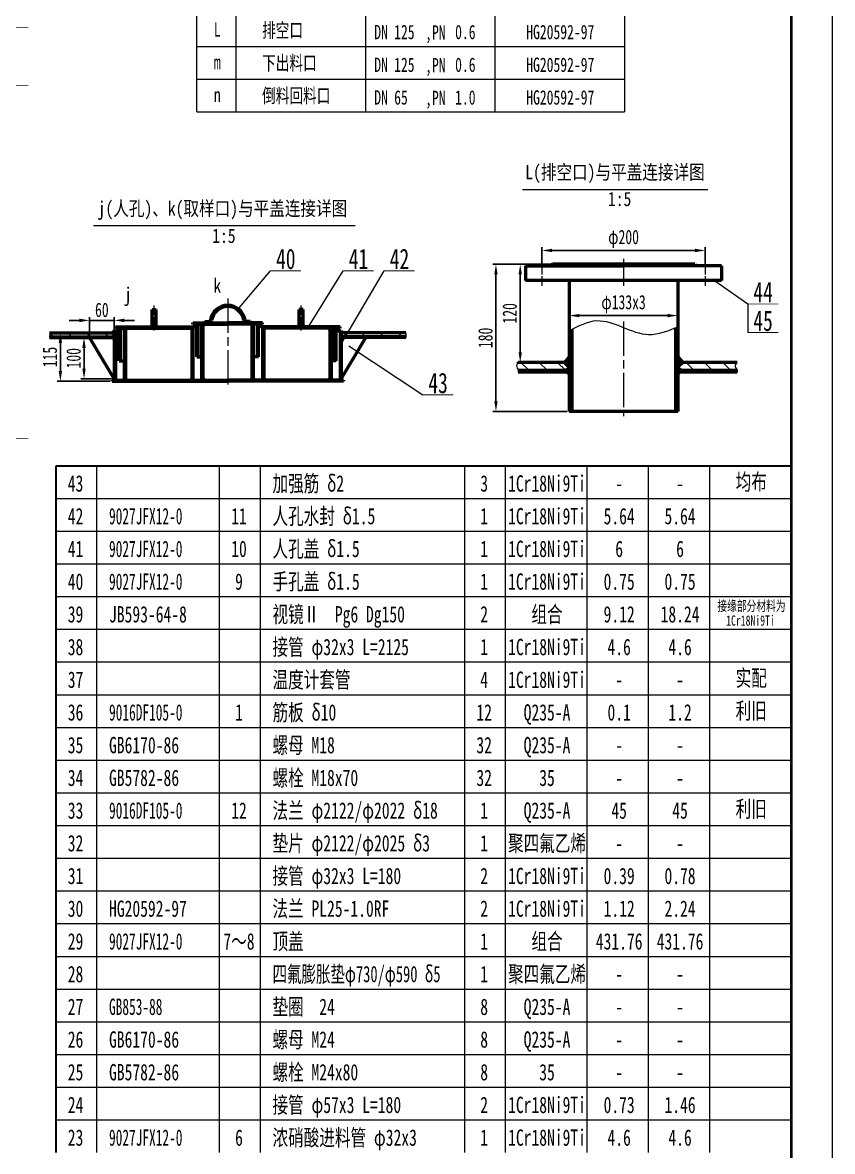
# Model space of a CAD drawing. Header units: millimetres. Extents: x 17368 to 100025, y -24769 to 12950.
# Drawn here: x 45697.8 to 45896, y -9288 to -9011.9 of the extents above; entities that cross this region are included whole.
import ezdxf
from ezdxf.enums import TextEntityAlignment as Align

# ---------------------------------------------------------------- set-up
doc = ezdxf.new("R2010")
doc.units = ezdxf.units.MM
doc.header["$LTSCALE"] = 2.8
doc.linetypes.add('AM_ISO08W050', pattern=[18, 12, -1.5, 3, -1.5])
doc.linetypes.add('AM_ISO08W050x2', pattern=[9, 6, -0.75, 1.5, -0.75])
doc.layers.get('0').update_dxf_attribs({"lineweight": 50})
doc.layers.get('Defpoints').update_dxf_attribs({"lineweight": 50})
for name, color, linetype, lineweight in [('5', 5, 'Continuous', 40), ('9', 3, 'Continuous', 15), ('AM_7N', 4, 'AM_ISO08W050', 15), ('d1', 3, 'Continuous', 15), ('dim', 7, 'Continuous', 15), ('xi', 4, 'Continuous', 15), ('尺寸线', 3, 'Continuous', 15), ('细实线', 5, 'Continuous', 15)]:
    doc.layers.add(name, color=color, linetype=linetype, lineweight=lineweight)
doc.styles.add('仿宋体', font='', dxfattribs={"width": 0.7, "height": 3.5})
doc.styles.add('文字', font='', dxfattribs={"height": 3.5})
doc.styles.add('样式 1', font='', dxfattribs={"width": 0.8, "height": 4})
doc.styles.get('仿宋体').set_extended_font_data('FangSong_GB2312')
doc.styles.get('文字').set_extended_font_data('FangSong_GB2312')
doc.styles.get('样式 1').set_extended_font_data('FangSong_GB2312')
doc.dimstyles.new('ISO-25', dxfattribs={"dimtxt": 3.5, "dimasz": 2.5, "dimexe": 1.25, "dimexo": 0.625, "dimtad": 1, "dimdsep": 46, "dimtxsty": '仿宋体', "dimcen": 2.5, "dimadec": 0, "dimazin": 0, "dimtfac": 1, "dimtmove": 0, "dimatfit": 1, "dimfxl": 0, "dimarcsym": 0})

# ---------------------------------------------------------------- blocks, each defined once
blk = doc.blocks.new('gkbti')
at = {"layer": '细实线', "color": 7, "lineweight": 15}
blk.add_line((-104.7, 0), (0, 0), dxfattribs=at)
at = {"layer": '细实线', "color": 7}
for p, q in [((0, 0), (0, -8)), ((-104.7, -8), (-104.7, 0)), ((-95.04, -8), (-95.04, 0)), ((-63.36, -8), (-63.36, 0)), ((-31.68, -8), (-31.68, 0)), ((-104.7, -8), (0, -8))]:
    blk.add_line(p, q, dxfattribs=at)
at = {"color": 7, "style": '样式 1', "width": 0.7}
blk.add_attdef('符号', text='', height=3.5, dxfattribs=at).set_placement((-99.7, -5.6), align=Align.CENTER)
for tag, p in [('用途或名称', (-88.73, -5.82)), ('公称直径符号', (-61.27, -6.25)), ('公称尺寸', (-56.41, -6.25)), ('公称压力符号', (-48.83, -6.35)), ('公称压力', (-41.49, -6.25)), ('连接标准', (-24.09, -6.25))]:
    blk.add_attdef(tag, p, '', height=3.5, dxfattribs=at)
blk = doc.blocks.new('*D1405')
at = {"layer": 'Defpoints', "color": 0, "lineweight": 15}
for p in [(45718.57, -9087.8), (45707.06, -9099.69), (45719.84, -9099.69)]:
    blk.add_point(p, dxfattribs=at)
at = {"layer": '细实线', "color": 0, "lineweight": -2}
for p, q in [((45717.95, -9087.8), (45706.26, -9087.8)), ((45707.06, -9090.3), (45707.06, -9097.19)), ((45719.21, -9099.69), (45706.26, -9099.69))]:
    blk.add_line(p, q, dxfattribs=at)
at = {"layer": '细实线', "color": 0, "lineweight": 15}
for points in [[(45706.64, -9090.3), (45707.47, -9090.3), (45707.06, -9087.8)], [(45706.64, -9097.19), (45707.47, -9097.19), (45707.06, -9099.69)]]:
    blk.add_solid(points, dxfattribs=at)
at = {"layer": '细实线', "color": 0, "lineweight": 15, "insert": (45704.51, -9093.74), "char_height": 3.5, "attachment_point": 5, "rotation": 90, "style": '仿宋体'}
blk.add_mtext('115', dxfattribs=at)
blk = doc.blocks.new('*D1406')
at = {"layer": 'Defpoints', "color": 0, "lineweight": 15}
for p in [(45712.85, -9089), (45719.09, -9089), (45720.21, -9099.09)]:
    blk.add_point(p, dxfattribs=at)
at = {"layer": '细实线', "color": 0, "lineweight": -2}
for p, q in [((45718.46, -9089), (45712.05, -9089)), ((45712.85, -9096.59), (45712.85, -9091.5)), ((45719.59, -9099.09), (45712.05, -9099.09))]:
    blk.add_line(p, q, dxfattribs=at)
at = {"layer": '细实线', "color": 0, "lineweight": 15}
for points in [[(45712.43, -9091.5), (45713.26, -9091.5), (45712.85, -9089)], [(45712.43, -9096.59), (45713.26, -9096.59), (45712.85, -9099.09)]]:
    blk.add_solid(points, dxfattribs=at)
at = {"layer": '细实线', "color": 0, "lineweight": 15, "insert": (45710.3, -9094.04), "char_height": 3.5, "attachment_point": 5, "rotation": 90, "style": '仿宋体'}
blk.add_mtext('100', dxfattribs=at)
blk = doc.blocks.new('*D1407')
at = {"layer": 'Defpoints', "color": 0, "lineweight": 15}
for p in [(45720.21, -9084.78), (45714.21, -9089), (45720.21, -9089)]:
    blk.add_point(p, dxfattribs=at)
at = {"layer": '细实线', "color": 0, "lineweight": -2}
for p, q in [((45711.71, -9084.78), (45709.21, -9084.78)), ((45714.21, -9088.37), (45714.21, -9083.98)), ((45714.21, -9084.78), (45720.21, -9084.78)), ((45720.21, -9088.37), (45720.21, -9083.98)), ((45722.71, -9084.78), (45725.21, -9084.78))]:
    blk.add_line(p, q, dxfattribs=at)
at = {"layer": '细实线', "color": 0, "lineweight": 15}
for points in [[(45711.71, -9084.36), (45711.71, -9085.2), (45714.21, -9084.78)], [(45722.71, -9084.36), (45722.71, -9085.2), (45720.21, -9084.78)]]:
    blk.add_solid(points, dxfattribs=at)
at = {"layer": '细实线', "color": 0, "lineweight": 15, "insert": (45717.21, -9082.23), "char_height": 3.5, "attachment_point": 5, "style": '仿宋体'}
blk.add_mtext('60', dxfattribs=at)
blk = doc.blocks.new('*D1411')
at = {"layer": 'Defpoints', "color": 0, "lineweight": 15}
for p in [(45864.88, -9067.68), (45824.88, -9071.46), (45864.88, -9071.46)]:
    blk.add_point(p, dxfattribs=at)
at = {"layer": '细实线', "color": 0, "lineweight": -2}
for p, q in [((45824.88, -9070.84), (45824.88, -9066.88)), ((45864.88, -9070.84), (45864.88, -9066.88)), ((45827.38, -9067.68), (45862.38, -9067.68))]:
    blk.add_line(p, q, dxfattribs=at)
at = {"layer": '细实线', "color": 0, "lineweight": 15}
for points in [[(45827.38, -9067.26), (45827.38, -9068.09), (45824.88, -9067.68)], [(45862.38, -9067.26), (45862.38, -9068.09), (45864.88, -9067.68)]]:
    blk.add_solid(points, dxfattribs=at)
at = {"layer": '细实线', "color": 0, "lineweight": 15, "insert": (45844.88, -9064.86), "char_height": 3.5, "attachment_point": 5, "style": '仿宋体'}
blk.add_mtext('φ200', dxfattribs=at)
blk = doc.blocks.new('*D1412')
at = {"layer": 'Defpoints', "color": 0, "lineweight": 15}
for p in [(45831.58, -9082.69), (45831.58, -9083.61), (45858.18, -9082.69)]:
    blk.add_point(p, dxfattribs=at)
at = {"layer": '细实线', "color": 0, "lineweight": -2}
for p, q in [((45831.58, -9083.31), (45831.58, -9084.41)), ((45855.68, -9083.61), (45834.08, -9083.61)), ((45858.18, -9083.31), (45858.18, -9084.41))]:
    blk.add_line(p, q, dxfattribs=at)
at = {"layer": '细实线', "color": 0, "lineweight": 15}
for points in [[(45834.08, -9083.2), (45834.08, -9084.03), (45831.58, -9083.61)], [(45855.68, -9083.2), (45855.68, -9084.03), (45858.18, -9083.61)]]:
    blk.add_solid(points, dxfattribs=at)
at = {"layer": '细实线', "color": 0, "lineweight": 15, "insert": (45844.88, -9080.8), "char_height": 3.5, "attachment_point": 5, "style": '仿宋体'}
blk.add_mtext('φ133x3', dxfattribs=at)
blk = doc.blocks.new('*D1413')
at = {"layer": 'Defpoints', "color": 0, "lineweight": 15}
for p in [(45829.22, -9071.06), (45819.59, -9095.06), (45828.73, -9095.06)]:
    blk.add_point(p, dxfattribs=at)
at = {"layer": '细实线', "color": 0, "lineweight": -2}
for p, q in [((45828.59, -9071.06), (45818.79, -9071.06)), ((45819.59, -9073.56), (45819.59, -9092.56)), ((45828.11, -9095.06), (45818.79, -9095.06))]:
    blk.add_line(p, q, dxfattribs=at)
at = {"layer": '细实线', "color": 0, "lineweight": 15}
for points in [[(45819.18, -9073.56), (45820.01, -9073.56), (45819.59, -9071.06)], [(45819.18, -9092.56), (45820.01, -9092.56), (45819.59, -9095.06)]]:
    blk.add_solid(points, dxfattribs=at)
at = {"layer": '细实线', "color": 0, "lineweight": 15, "insert": (45817.04, -9083.06), "char_height": 3.5, "attachment_point": 5, "rotation": 90, "style": '仿宋体'}
blk.add_mtext('120', dxfattribs=at)
blk = doc.blocks.new('*D1414')
at = {"layer": 'Defpoints', "color": 0, "lineweight": 15}
for p in [(45828.59, -9071.06), (45813.65, -9107.06), (45831.74, -9107.06)]:
    blk.add_point(p, dxfattribs=at)
at = {"layer": '细实线', "color": 0, "lineweight": -2}
for p, q in [((45827.97, -9071.06), (45812.85, -9071.06)), ((45813.65, -9073.56), (45813.65, -9104.56)), ((45831.12, -9107.06), (45812.85, -9107.06))]:
    blk.add_line(p, q, dxfattribs=at)
at = {"layer": '细实线', "color": 0, "lineweight": 15}
for points in [[(45813.24, -9073.56), (45814.07, -9073.56), (45813.65, -9071.06)], [(45813.24, -9104.56), (45814.07, -9104.56), (45813.65, -9107.06)]]:
    blk.add_solid(points, dxfattribs=at)
at = {"layer": '细实线', "color": 0, "lineweight": 15, "insert": (45811.1, -9089.06), "char_height": 3.5, "attachment_point": 5, "rotation": 90, "style": '仿宋体'}
blk.add_mtext('180', dxfattribs=at)

msp = doc.modelspace()

# ---------------------------------------------------------------- hatches: boundary and pattern name
at = {"layer": '细实线', "lineweight": 15}
h = msp.add_hatch(dxfattribs=at)
h.set_pattern_fill('ANSI31', color=256, angle=90, style=0)
h.set_pattern_definition([(135, (-21996.518, -4630.339), (-2.24506403, -2.24506403), [])])
edge = h.paths.add_edge_path()
edge.add_line((45719.7526, -9088.7979), (45720.21004, -9088.4581))
edge.add_line((45720.21004, -9088.4581), (45720.21004, -9088.19383))
edge.add_line((45720.21004, -9088.19383), (45719.80234, -9087.7979))
edge.add_line((45719.80234, -9087.7979), (45704.39397, -9087.7979))
edge.add_spline(control_points=[(45704.39397, -9087.7979), (45704.47881, -9087.93974), (45704.64669, -9088.22041), (45704.37878, -9088.53956), (45704.39232, -9088.74308), (45704.39397, -9088.7979)], knot_values=[0, 0, 0, 0, 0.449839679, 0.890077815, 1.053711216, 1.053711216, 1.053711216, 1.053711216], degree=3, periodic=0)
edge.add_spline(control_points=[(45704.39397, -9088.9979), (45704.39497, -9088.93139), (45704.39598, -9088.86489), (45704.39397, -9088.7979)], knot_values=[1.053711216, 1.053711216, 1.053711216, 1.053711216, 1.253711216, 1.253711216, 1.253711216, 1.253711216], degree=3, periodic=0)
edge.add_line((45704.39624, -9088.7979), (45719.7526, -9088.7979))
edge = h.paths.add_edge_path()
edge.add_line((45777.40871, -9087.7979), (45776.82214, -9088.7979))
edge.add_line((45776.82214, -9088.7979), (45791.62611, -9088.7979))
edge.add_spline(control_points=[(45791.62611, -9088.7979), (45791.62611, -9088.46456), (45791.62611, -9088.13123), (45791.62611, -9087.7979)], knot_values=[0, 0, 0, 0, 1, 1, 1, 1], degree=3, periodic=0)
edge.add_line((45791.62611, -9087.7979), (45777.40871, -9087.7979))
h.paths.add_polyline_path([(45776.21773, -9087.7979), (45775.81004, -9088.19383), (45775.81004, -9088.4581), (45776.26747, -9088.7979), (45776.82214, -9088.7979), (45777.40871, -9087.7979)])
h = msp.add_hatch(dxfattribs=at)
h.set_pattern_fill('ANSI37', color=256, scale=0.1, style=0)
h.set_pattern_definition([(45, (-21991.6953, -4630.3389), (-0.224506403, 0.224506403), []), (135, (-21991.6953, -4630.3389), (-0.224506403, -0.224506403), [])])
h.paths.add_polyline_path([(45831.58492, -9093.71418), (45830.40182, -9095.06148), (45831.58492, -9096.23234)])
h.paths.add_polyline_path([(45830.55644, -9097.06148), (45831.58491, -9097.89112), (45831.58492, -9096.48388)])
h.paths.add_polyline_path([(45858.18492, -9096.23243), (45859.3681, -9095.06148), (45858.18492, -9093.71409)])
h.paths.add_polyline_path([(45858.18491, -9097.8912), (45859.21348, -9097.06148), (45858.18492, -9096.48383)])
h = msp.add_hatch(dxfattribs=at)
h.set_pattern_fill('ANSI31', color=256, angle=90, style=0)
h.set_pattern_definition([(135, (-21991.6953, -4630.339), (-2.24506403, -2.24506403), [])])
edge = h.paths.add_edge_path()
edge.add_spline(control_points=[(45819.06312, -9095.06148), (45818.88649, -9095.32128), (45818.45173, -9095.96074), (45819.00594, -9096.64201), (45819.06312, -9097.06148)], knot_values=[0, 0, 0, 0, 4.337871664, 10.677287505, 10.677287505, 10.677287505, 10.677287505], degree=3, periodic=0)
edge.add_line((45819.06312, -9097.06148), (45830.55644, -9097.06148))
edge.add_line((45830.55644, -9097.06148), (45831.58492, -9096.48388))
edge.add_line((45831.58492, -9096.48388), (45831.58492, -9096.23234))
edge.add_line((45831.58492, -9096.23234), (45830.40182, -9095.06148))
edge.add_line((45830.40182, -9095.06148), (45819.06312, -9095.06148))
edge = h.paths.add_edge_path()
edge.add_line((45859.3681, -9095.06148), (45858.18492, -9096.23243))
edge.add_line((45858.18492, -9096.23243), (45858.18492, -9096.48383))
edge.add_line((45858.18492, -9096.48383), (45859.21348, -9097.06148))
edge.add_line((45859.21348, -9097.06148), (45872.6587, -9097.06148))
edge.add_spline(control_points=[(45872.6587, -9097.06148), (45872.58836, -9096.71365), (45871.8575, -9096.09394), (45872.3865, -9095.41224), (45872.6587, -9095.06148)], knot_values=[0, 0, 0, 0, 5.391809511, 11.10660569, 11.10660569, 11.10660569, 11.10660569], degree=3, periodic=0)
edge.add_line((45872.6587, -9095.06148), (45859.3681, -9095.06148))

# ---------------------------------------------------------------- linework, layer by layer
for p, q in [((45729.51004, -9082.0902), (45730.51004, -9082.0902)), ((45729.51004, -9086.3902), (45729.51004, -9082.0902)), ((45729.51004, -9082.3902), (45730.51004, -9082.3902)), ((45730.51004, -9086.3902), (45730.51004, -9082.0902)), ((45766.51004, -9082.0902), (45765.51004, -9082.0902)), ((45765.51004, -9086.3902), (45765.51004, -9082.0902)), ((45766.51004, -9082.3902), (45765.51004, -9082.3902)), ((45766.51004, -9086.3902), (45766.51004, -9082.0902)), ((45720.51004, -9086.3902), (45740.46004, -9086.3902)), ((45720.51004, -9086.6902), (45720.51004, -9086.3902)), ((45739.51004, -9086.3902), (45739.21004, -9086.6902)), ((45739.51004, -9085.6902), (45739.51004, -9085.3902)), ((45739.51004, -9085.3902), (45748.01004, -9085.3902)), ((45739.51004, -9085.6902), (45748.01004, -9085.6902)), ((45739.51004, -9086.3902), (45739.51004, -9099.3902)), ((45740.16004, -9085.6902), (45740.46004, -9085.9902)), ((45740.46004, -9093.6902), (45740.46004, -9085.6902)), ((45740.76004, -9093.6902), (45740.76004, -9085.6902)), ((45741.06004, -9085.6902), (45740.76004, -9085.9902)), ((45741.71004, -9099.3902), (45741.71004, -9085.6902)), ((45742.01004, -9099.3902), (45742.01004, -9085.6902)), ((45742.51004, -9085.0902), (45742.21004, -9085.3902)), ((45742.51004, -9085.0902), (45743.27717, -9085.0902)), ((45742.51004, -9085.0902), (45742.51004, -9085.3902)), ((45756.51004, -9085.3902), (45748.01004, -9085.3902)), ((45756.51004, -9085.6902), (45748.01004, -9085.6902)), ((45753.51004, -9085.0902), (45752.7429, -9085.0902)), ((45753.51004, -9085.0902), (45753.51004, -9085.3902)), ((45753.51004, -9085.0902), (45753.81004, -9085.3902)), ((45754.01004, -9099.3902), (45754.01004, -9085.6902)), ((45754.31004, -9099.3902), (45754.31004, -9085.6902)), ((45754.96004, -9085.6902), (45755.26004, -9085.9902)), ((45755.26004, -9093.6902), (45755.26004, -9085.6902)), ((45755.56004, -9093.6902), (45755.56004, -9085.6902)), ((45755.86004, -9085.6902), (45755.56004, -9085.9902)), ((45775.51004, -9086.3902), (45755.56004, -9086.3902)), ((45756.51004, -9085.6902), (45756.51004, -9085.3902)), ((45756.51004, -9086.3902), (45756.51004, -9099.3902)), ((45756.51004, -9086.3902), (45756.81004, -9086.6902)), ((45775.51004, -9086.6902), (45775.51004, -9086.3902)), ((45704.39397, -9087.7979), (45719.80234, -9087.7979)), ((45704.39397, -9088.7979), (45719.7526, -9088.7979)), ((45704.39397, -9088.9979), (45719.90659, -9088.9979)), ((45720.21004, -9099.0902), (45714.21004, -9088.9979)), ((45714.21004, -9088.9979), (45719.90659, -9088.9979)), ((45720.21004, -9088.4581), (45719.7526, -9088.7979)), ((45719.7526, -9088.7979), (45720.21004, -9089.392)), ((45720.21004, -9087.3902), (45719.80234, -9087.7979)), ((45719.80234, -9087.7979), (45720.21004, -9088.19383)), ((45720.21004, -9087.3902), (45720.21004, -9099.3902)), ((45720.21004, -9087.3902), (45721.46004, -9087.3902)), ((45720.51004, -9086.6902), (45739.21004, -9086.6902)), ((45720.51004, -9087.3902), (45720.51004, -9099.3902)), ((45721.16004, -9086.6902), (45721.46004, -9086.9902)), ((45721.46004, -9094.6902), (45721.46004, -9086.6902)), ((45721.76004, -9094.6902), (45721.76004, -9086.6902)), ((45722.06004, -9086.6902), (45721.76004, -9086.9902)), ((45722.41004, -9086.6902), (45722.71004, -9086.9902)), ((45722.71004, -9086.6902), (45722.71004, -9099.3902)), ((45723.01004, -9086.6902), (45723.01004, -9099.3902)), ((45723.31004, -9086.6902), (45723.01004, -9086.9902)), ((45739.21004, -9086.6902), (45739.21004, -9099.3902)), ((45739.21004, -9086.6902), (45739.51004, -9086.9902)), ((45756.81004, -9086.6902), (45756.51004, -9086.9902)), ((45775.51004, -9086.6902), (45756.81004, -9086.6902)), ((45756.81004, -9086.6902), (45756.81004, -9099.3902)), ((45772.71004, -9086.6902), (45773.01004, -9086.9902)), ((45773.01004, -9086.6902), (45773.01004, -9099.3902)), ((45773.31004, -9086.6902), (45773.31004, -9099.3902)), ((45773.61004, -9086.6902), (45773.31004, -9086.9902)), ((45773.96004, -9086.6902), (45774.26004, -9086.9902)), ((45774.26004, -9094.6902), (45774.26004, -9086.6902)), ((45774.56004, -9094.6902), (45774.56004, -9086.6902)), ((45774.86004, -9086.6902), (45774.56004, -9086.9902)), ((45775.81004, -9087.3902), (45774.56004, -9087.3902)), ((45775.51004, -9087.3902), (45775.51004, -9099.3902)), ((45775.81004, -9087.3902), (45775.81004, -9099.3902)), ((45775.81004, -9087.3902), (45776.21773, -9087.7979)), ((45776.21773, -9087.7979), (45775.81004, -9088.19383)), ((45775.81004, -9088.4581), (45776.26747, -9088.7979)), ((45776.26747, -9088.7979), (45775.81004, -9089.392)), ((45775.81004, -9099.0902), (45781.81004, -9088.9979)), ((45791.62611, -9088.9979), (45776.11348, -9088.9979)), ((45791.62611, -9087.7979), (45776.21773, -9087.7979)), ((45791.62611, -9088.7979), (45776.26747, -9088.7979)), ((45721.46004, -9094.6902), (45722.71004, -9094.6902)), ((45740.46004, -9093.6902), (45741.71004, -9093.6902)), ((45755.56004, -9093.6902), (45754.31004, -9093.6902)), ((45774.56004, -9094.6902), (45773.31004, -9094.6902)), ((45719.71004, -9099.3902), (45748.01004, -9099.3902)), ((45719.71004, -9099.3902), (45719.71004, -9099.6902)), ((45719.71004, -9099.6902), (45748.01004, -9099.6902)), ((45719.91004, -9099.3902), (45720.21004, -9099.0902)), ((45720.81004, -9099.3902), (45720.51004, -9099.0902)), ((45722.41004, -9099.3902), (45722.71004, -9099.0902)), ((45723.31004, -9099.3902), (45723.01004, -9099.0902)), ((45723.51004, -9099.3902), (45723.51004, -9099.6902)), ((45738.71004, -9099.3902), (45738.71004, -9099.6902)), ((45738.91004, -9099.3902), (45739.21004, -9099.0902)), ((45739.81004, -9099.3902), (45739.51004, -9099.0902)), ((45741.41004, -9099.3902), (45741.71004, -9099.0902)), ((45742.31004, -9099.3902), (45742.01004, -9099.0902)), ((45742.51004, -9099.6902), (45742.51004, -9099.3902)), ((45776.31004, -9099.3902), (45748.01004, -9099.3902)), ((45776.31004, -9099.6902), (45748.01004, -9099.6902)), ((45753.51004, -9099.6902), (45753.51004, -9099.3902)), ((45753.71004, -9099.3902), (45754.01004, -9099.0902)), ((45754.61004, -9099.3902), (45754.31004, -9099.0902)), ((45756.21004, -9099.3902), (45756.51004, -9099.0902)), ((45757.11004, -9099.3902), (45756.81004, -9099.0902)), ((45757.31004, -9099.3902), (45757.31004, -9099.6902)), ((45772.51004, -9099.3902), (45772.51004, -9099.6902)), ((45772.71004, -9099.3902), (45773.01004, -9099.0902)), ((45773.61004, -9099.3902), (45773.31004, -9099.0902)), ((45775.21004, -9099.3902), (45775.51004, -9099.0902)), ((45776.11004, -9099.3902), (45775.81004, -9099.0902)), ((45776.31004, -9099.3902), (45776.31004, -9099.6902))]:
    msp.add_line(p, q)
for centre, radius, start, end in [((45748.01004, -9085.3902), 4.3, 9.5940682, 170.4059318), ((45748.01004, -9085.3902), 4, 9.5940682, 170.4059318), ((45743.27717, -9084.5902), 0.5, 270, 350.4059318), ((45743.27717, -9084.5902), 0.8, 270, 350.4059318), ((45752.7429, -9084.5902), 0.8, 189.5940682, 270), ((45752.7429, -9084.5902), 0.5, 189.5940682, 270)]:
    msp.add_arc(centre, radius, start, end)
at = {"layer": '5', "color": 7}
msp.add_line((45885.9977, -9552.338), (45885.9977, -8731.338), dxfattribs=at)
at = {"layer": '9', "color": 7}
msp.add_line((45895.9977, -9562.338), (45895.9977, -8721.338), dxfattribs=at)
at = {"layer": 'AM_7N', "linetype": 'AM_ISO08W050x2', "lineweight": 15, "ltscale": 0.5}
for p, q in [((45844.88498, -9069.76148), (45844.88496, -9076.36148)), ((45748.01004, -9079.44055), (45748.01004, -9100.91078)), ((45844.88496, -9085.0408), (45844.88496, -9108.1849))]:
    msp.add_line(p, q, dxfattribs=at)
at = {"layer": 'AM_7N', "linetype": 'AM_ISO08W050x2', "lineweight": 15, "ltscale": 0.2}
for p, q in [((45824.88498, -9070.16148), (45824.88496, -9076.36148)), ((45864.88497, -9070.16148), (45864.88496, -9076.36148)), ((45730.01004, -9087.24642), (45730.01004, -9081.17088)), ((45766.01004, -9087.24642), (45766.01004, -9081.17088))]:
    msp.add_line(p, q, dxfattribs=at)
at = {"layer": 'd1', "color": 7, "lineweight": 30}
for p, q in [((45705.9977, -9136.338), (45705.9977, -9120.338)), ((45705.9977, -9120.338), (45885.9977, -9120.338)), ((45705.9977, -9144.338), (45705.9977, -9136.338)), ((45705.9977, -9152.338), (45705.9977, -9144.338)), ((45705.9977, -9160.338), (45705.9977, -9152.338)), ((45705.9977, -9168.338), (45705.9977, -9160.338)), ((45705.9977, -9176.338), (45705.9977, -9168.338)), ((45705.9977, -9184.338), (45705.9977, -9176.338)), ((45705.9977, -9192.338), (45705.9977, -9184.338)), ((45705.9977, -9200.338), (45705.9977, -9192.338)), ((45705.9977, -9216.338), (45705.9977, -9200.338)), ((45705.9977, -9224.338), (45705.9977, -9216.338)), ((45705.9977, -9232.338), (45705.9977, -9224.338)), ((45705.9977, -9248.338), (45705.9977, -9232.338)), ((45705.9977, -9256.338), (45705.9977, -9248.338)), ((45705.9977, -9264.338), (45705.9977, -9256.338)), ((45705.9977, -9272.338), (45705.9977, -9264.338)), ((45705.9977, -9280.338), (45705.9977, -9272.338)), ((45705.9977, -9288.338), (45705.9977, -9280.338))]:
    msp.add_line(p, q, dxfattribs=at)
at = {"layer": 'dim', "const_width": 0.225}
for points in [[(45699.2258, -9013.1867), (45691.7258, -9013.1867)], [(45699.2258, -9027.3823), (45691.7258, -9027.3823)], [(45765.96994, -9072.64784), (45758.46994, -9072.64784)], [(45783.7599, -9072.64784), (45776.2599, -9072.64784)], [(45793.78984, -9072.65736), (45786.28984, -9072.65736)], [(45882.77468, -9080.77362), (45875.27468, -9080.77362)], [(45882.77468, -9087.77362), (45875.27468, -9087.77362)], [(45803.2449, -9102.99121), (45795.7449, -9102.99121)], [(45699.2258, -9113.7155), (45691.7258, -9113.7155)]]:
    msp.add_lwpolyline(points, dxfattribs=at)
at = {"layer": '尺寸线', "color": 7}
for p, q in [((45715.9977, -9128.338), (45715.9977, -9120.338)), ((45745.9977, -9128.338), (45745.9977, -9120.338)), ((45755.9977, -9128.338), (45755.9977, -9120.338)), ((45805.9977, -9128.338), (45805.9977, -9120.338)), ((45815.9977, -9128.338), (45815.9977, -9120.338)), ((45835.9977, -9128.338), (45835.9977, -9120.338)), ((45850.9977, -9128.338), (45850.9977, -9120.338)), ((45865.9977, -9128.338), (45865.9977, -9120.338)), ((45705.9977, -9128.338), (45885.9977, -9128.338)), ((45715.9977, -9136.338), (45715.9977, -9128.338)), ((45745.9977, -9136.338), (45745.9977, -9128.338)), ((45755.9977, -9136.338), (45755.9977, -9128.338)), ((45805.9977, -9136.338), (45805.9977, -9128.338)), ((45815.9977, -9136.338), (45815.9977, -9128.338)), ((45835.9977, -9136.338), (45835.9977, -9128.338)), ((45850.9977, -9136.338), (45850.9977, -9128.338)), ((45865.9977, -9136.338), (45865.9977, -9128.338)), ((45885.9977, -9128.338), (45885.9977, -9136.338)), ((45705.9977, -9136.338), (45885.9977, -9136.338)), ((45705.9977, -9136.338), (45885.9977, -9136.338)), ((45715.9977, -9144.338), (45715.9977, -9136.338)), ((45745.9977, -9144.338), (45745.9977, -9136.338)), ((45755.9977, -9144.338), (45755.9977, -9136.338)), ((45805.9977, -9144.338), (45805.9977, -9136.338)), ((45815.9977, -9144.338), (45815.9977, -9136.338)), ((45835.9977, -9144.338), (45835.9977, -9136.338)), ((45850.9977, -9144.338), (45850.9977, -9136.338)), ((45865.9977, -9144.338), (45865.9977, -9136.338)), ((45705.9977, -9144.338), (45885.9977, -9144.338)), ((45715.9977, -9152.338), (45715.9977, -9144.338)), ((45745.9977, -9152.338), (45745.9977, -9144.338)), ((45755.9977, -9152.338), (45755.9977, -9144.338)), ((45805.9977, -9152.338), (45805.9977, -9144.338)), ((45815.9977, -9152.338), (45815.9977, -9144.338)), ((45835.9977, -9152.338), (45835.9977, -9144.338)), ((45850.9977, -9152.338), (45850.9977, -9144.338)), ((45865.9977, -9152.338), (45865.9977, -9144.338)), ((45705.9977, -9152.338), (45885.9977, -9152.338)), ((45715.9977, -9160.338), (45715.9977, -9152.338)), ((45745.9977, -9160.338), (45745.9977, -9152.338)), ((45755.9977, -9160.338), (45755.9977, -9152.338)), ((45805.9977, -9160.338), (45805.9977, -9152.338)), ((45815.9977, -9160.338), (45815.9977, -9152.338)), ((45835.9977, -9160.338), (45835.9977, -9152.338)), ((45850.9977, -9160.338), (45850.9977, -9152.338)), ((45865.9977, -9160.338), (45865.9977, -9152.338)), ((45705.9977, -9160.338), (45885.9977, -9160.338)), ((45715.9977, -9168.338), (45715.9977, -9160.338)), ((45745.9977, -9168.338), (45745.9977, -9160.338)), ((45755.9977, -9168.338), (45755.9977, -9160.338)), ((45805.9977, -9168.338), (45805.9977, -9160.338)), ((45815.9977, -9168.338), (45815.9977, -9160.338)), ((45835.9977, -9168.338), (45835.9977, -9160.338)), ((45850.9977, -9168.338), (45850.9977, -9160.338)), ((45865.9977, -9168.338), (45865.9977, -9160.338)), ((45705.9977, -9168.338), (45885.9977, -9168.338)), ((45715.9977, -9176.338), (45715.9977, -9168.338)), ((45745.9977, -9176.338), (45745.9977, -9168.338)), ((45755.9977, -9176.338), (45755.9977, -9168.338)), ((45805.9977, -9176.338), (45805.9977, -9168.338)), ((45815.9977, -9176.338), (45815.9977, -9168.338)), ((45835.9977, -9176.338), (45835.9977, -9168.338)), ((45850.9977, -9176.338), (45850.9977, -9168.338)), ((45865.9977, -9176.338), (45865.9977, -9168.338)), ((45705.9977, -9176.338), (45885.9977, -9176.338)), ((45715.9977, -9184.338), (45715.9977, -9176.338)), ((45745.9977, -9184.338), (45745.9977, -9176.338)), ((45755.9977, -9184.338), (45755.9977, -9176.338)), ((45805.9977, -9184.338), (45805.9977, -9176.338)), ((45815.9977, -9184.338), (45815.9977, -9176.338)), ((45835.9977, -9184.338), (45835.9977, -9176.338)), ((45850.9977, -9184.338), (45850.9977, -9176.338)), ((45865.9977, -9184.338), (45865.9977, -9176.338)), ((45705.9977, -9184.338), (45885.9977, -9184.338)), ((45715.9977, -9192.338), (45715.9977, -9184.338)), ((45745.9977, -9192.338), (45745.9977, -9184.338)), ((45755.9977, -9192.338), (45755.9977, -9184.338)), ((45805.9977, -9192.338), (45805.9977, -9184.338)), ((45815.9977, -9192.338), (45815.9977, -9184.338)), ((45835.9977, -9192.338), (45835.9977, -9184.338)), ((45850.9977, -9192.338), (45850.9977, -9184.338)), ((45865.9977, -9192.338), (45865.9977, -9184.338)), ((45705.9977, -9192.338), (45885.9977, -9192.338)), ((45715.9977, -9200.338), (45715.9977, -9192.338)), ((45745.9977, -9200.338), (45745.9977, -9192.338)), ((45755.9977, -9200.338), (45755.9977, -9192.338)), ((45805.9977, -9200.338), (45805.9977, -9192.338)), ((45815.9977, -9200.338), (45815.9977, -9192.338)), ((45835.9977, -9200.338), (45835.9977, -9192.338)), ((45850.9977, -9200.338), (45850.9977, -9192.338)), ((45865.9977, -9200.338), (45865.9977, -9192.338)), ((45705.9977, -9200.338), (45885.9977, -9200.338)), ((45715.9977, -9208.338), (45715.9977, -9200.338)), ((45745.9977, -9216.338), (45745.9977, -9200.338)), ((45755.9977, -9216.338), (45755.9977, -9200.338)), ((45805.9977, -9216.338), (45805.9977, -9200.338)), ((45815.9977, -9216.338), (45815.9977, -9200.338)), ((45835.9977, -9216.338), (45835.9977, -9200.338)), ((45850.9977, -9216.338), (45850.9977, -9200.338)), ((45865.9977, -9216.338), (45865.9977, -9200.338)), ((45705.9977, -9208.338), (45885.9977, -9208.338)), ((45715.9977, -9216.338), (45715.9977, -9208.338)), ((45885.9977, -9208.338), (45885.9977, -9216.338)), ((45705.9977, -9216.338), (45885.9977, -9216.338)), ((45715.9977, -9224.338), (45715.9977, -9216.338)), ((45745.9977, -9224.338), (45745.9977, -9216.338)), ((45755.9977, -9224.338), (45755.9977, -9216.338)), ((45805.9977, -9224.338), (45805.9977, -9216.338)), ((45815.9977, -9224.338), (45815.9977, -9216.338)), ((45835.9977, -9224.338), (45835.9977, -9216.338)), ((45850.9977, -9224.338), (45850.9977, -9216.338)), ((45865.9977, -9224.338), (45865.9977, -9216.338)), ((45705.9977, -9224.338), (45885.9977, -9224.338)), ((45715.9977, -9232.338), (45715.9977, -9224.338)), ((45745.9977, -9232.338), (45745.9977, -9224.338)), ((45755.9977, -9232.338), (45755.9977, -9224.338)), ((45805.9977, -9232.338), (45805.9977, -9224.338)), ((45815.9977, -9232.338), (45815.9977, -9224.338)), ((45835.9977, -9232.338), (45835.9977, -9224.338)), ((45850.9977, -9232.338), (45850.9977, -9224.338)), ((45865.9977, -9232.338), (45865.9977, -9224.338)), ((45705.9977, -9232.338), (45885.9977, -9232.338)), ((45715.9977, -9248.338), (45715.9977, -9232.338)), ((45745.9977, -9248.338), (45745.9977, -9232.338)), ((45755.9977, -9248.338), (45755.9977, -9232.338)), ((45805.9977, -9248.338), (45805.9977, -9232.338)), ((45815.9977, -9248.338), (45815.9977, -9232.338)), ((45835.9977, -9248.338), (45835.9977, -9232.338)), ((45850.9977, -9248.338), (45850.9977, -9232.338)), ((45865.9977, -9248.338), (45865.9977, -9232.338)), ((45705.9977, -9240.338), (45885.9977, -9240.338)), ((45705.9977, -9248.338), (45885.9977, -9248.338)), ((45715.9977, -9256.338), (45715.9977, -9248.338)), ((45745.9977, -9256.338), (45745.9977, -9248.338)), ((45755.9977, -9256.338), (45755.9977, -9248.338)), ((45805.9977, -9256.338), (45805.9977, -9248.338)), ((45815.9977, -9256.338), (45815.9977, -9248.338)), ((45835.9977, -9256.338), (45835.9977, -9248.338)), ((45850.9977, -9256.338), (45850.9977, -9248.338)), ((45865.9977, -9256.338), (45865.9977, -9248.338)), ((45705.9977, -9256.338), (45885.9977, -9256.338)), ((45715.9977, -9264.338), (45715.9977, -9256.338)), ((45745.9977, -9264.338), (45745.9977, -9256.338)), ((45755.9977, -9264.338), (45755.9977, -9256.338)), ((45805.9977, -9264.338), (45805.9977, -9256.338)), ((45815.9977, -9264.338), (45815.9977, -9256.338)), ((45835.9977, -9264.338), (45835.9977, -9256.338)), ((45850.9977, -9264.338), (45850.9977, -9256.338)), ((45865.9977, -9264.338), (45865.9977, -9256.338)), ((45705.9977, -9264.338), (45885.9977, -9264.338)), ((45715.9977, -9272.338), (45715.9977, -9264.338)), ((45745.9977, -9272.338), (45745.9977, -9264.338)), ((45755.9977, -9272.338), (45755.9977, -9264.338)), ((45805.9977, -9272.338), (45805.9977, -9264.338)), ((45815.9977, -9272.338), (45815.9977, -9264.338)), ((45835.9977, -9272.338), (45835.9977, -9264.338)), ((45850.9977, -9272.338), (45850.9977, -9264.338)), ((45865.9977, -9272.338), (45865.9977, -9264.338)), ((45705.9977, -9272.338), (45885.9977, -9272.338)), ((45715.9977, -9280.338), (45715.9977, -9272.338)), ((45745.9977, -9280.338), (45745.9977, -9272.338)), ((45755.9977, -9280.338), (45755.9977, -9272.338)), ((45805.9977, -9280.338), (45805.9977, -9272.338)), ((45815.9977, -9280.338), (45815.9977, -9272.338)), ((45835.9977, -9280.338), (45835.9977, -9272.338)), ((45850.9977, -9280.338), (45850.9977, -9272.338)), ((45865.9977, -9280.338), (45865.9977, -9272.338)), ((45705.9977, -9280.338), (45885.9977, -9280.338)), ((45715.9977, -9288.338), (45715.9977, -9280.338)), ((45745.9977, -9288.338), (45745.9977, -9280.338)), ((45755.9977, -9288.338), (45755.9977, -9280.338)), ((45805.9977, -9288.338), (45805.9977, -9280.338)), ((45815.9977, -9288.338), (45815.9977, -9280.338)), ((45835.9977, -9288.338), (45835.9977, -9280.338)), ((45850.9977, -9288.338), (45850.9977, -9280.338)), ((45865.9977, -9288.338), (45865.9977, -9280.338))]:
    msp.add_line(p, q, dxfattribs=at)
at = {"layer": '细实线'}
for p, q in [((45820.1293, -9052.72975), (45865.5131, -9052.72975)), ((45715.18, -9061.6049), (45779.2065, -9061.6049))]:
    msp.add_line(p, q, dxfattribs=at)
at = {"layer": '细实线', "lineweight": 15}
for p, q in [((45750.44238, -9082.21471), (45758.46994, -9072.64784)), ((45767.7986, -9086.3902), (45776.2599, -9072.64784)), ((45775.6232, -9090.84184), (45786.28984, -9072.65736)), ((45867.1169, -9075.06148), (45875.27468, -9080.77362)), ((45875.27468, -9080.77362), (45875.27468, -9087.77362)), ((45777.6362, -9090.9812), (45795.7449, -9102.99121))]:
    msp.add_line(p, q, dxfattribs=at)
at = {"layer": '细实线', "color": 7, "linetype": 'Continuous', "lineweight": 50}
for p, q in [((45820.88498, -9071.46148), (45820.88497, -9075.06148)), ((45820.88498, -9071.46148), (45844.88497, -9071.46148)), ((45827.48498, -9071.06148), (45827.08498, -9071.46148)), ((45862.28498, -9071.06148), (45827.48498, -9071.06148)), ((45868.88498, -9071.46148), (45844.88497, -9071.46148)), ((45862.28498, -9071.06148), (45862.68498, -9071.46148)), ((45868.88498, -9071.46148), (45868.88497, -9075.06148)), ((45868.88497, -9075.06148), (45820.88497, -9075.06148)), ((45831.58496, -9075.06148), (45831.58489, -9107.06148)), ((45858.18496, -9075.06148), (45858.18489, -9107.06148)), ((45832.18494, -9087.0029), (45832.18489, -9107.06148)), ((45857.58494, -9086.59128), (45857.58489, -9107.06148)), ((45831.58492, -9093.71418), (45830.40182, -9095.06148)), ((45858.185, -9093.71418), (45859.3681, -9095.06148)), ((45830.40182, -9095.06148), (45819.06312, -9095.06148)), ((45830.55644, -9097.06148), (45819.06312, -9097.06148)), ((45831.0523, -9097.46148), (45819.06312, -9097.46148)), ((45830.55644, -9097.06148), (45827.48498, -9097.06148)), ((45830.40182, -9095.06148), (45831.58492, -9096.23234)), ((45831.58492, -9096.48388), (45830.55644, -9097.06148)), ((45830.55644, -9097.06148), (45831.58491, -9097.89112)), ((45859.3681, -9095.06148), (45858.185, -9096.23234)), ((45858.18501, -9096.48388), (45859.21348, -9097.06148)), ((45859.21348, -9097.06148), (45858.18501, -9097.89112)), ((45872.6587, -9097.46148), (45858.71762, -9097.46148)), ((45872.6587, -9097.06148), (45859.21348, -9097.06148)), ((45872.6587, -9095.06148), (45859.3681, -9095.06148)), ((45858.18489, -9107.06148), (45831.58489, -9107.06148))]:
    msp.add_line(p, q, dxfattribs=at)
at = {"layer": '细实线', "lineweight": 15}
for points in [[(45831.58494, -9087.31904), (45838.37468, -9084.84778), (45851.01195, -9088.23392), (45858.18494, -9086.34508)], [(45704.39397, -9087.7979), (45704.54782, -9088.22061), (45704.39725, -9088.63429), (45704.39397, -9088.7979), (45704.39397, -9088.9979)]]:
    msp.add_spline(points, degree=3, dxfattribs=at)
at = {"layer": '细实线'}
for points in [[(45791.62611, -9087.7979), (45791.62611, -9088.7979), (45791.62611, -9088.9979)], [(45819.06312, -9095.06148), (45818.69647, -9095.84777), (45819.06312, -9097.06148), (45819.06312, -9097.46148)], [(45872.6587, -9095.06148), (45872.17566, -9096.09735), (45872.6587, -9097.06148), (45872.6587, -9097.46148)]]:
    msp.add_spline(points, degree=3, dxfattribs=at)

# ---------------------------------------------------------------- block references
for p, values in [((45845.15218, -9009.75409), {'公称直径符号': 'DN', '公称尺寸': '125', '符号': 'L', '连接标准': 'HG20592-97', '公称压力': '0.6', '用途或名称': '排空口', '公称压力符号': ',PN'}), ((45845.15218, -9017.75409), {'公称直径符号': 'DN', '公称尺寸': '125', '符号': 'm', '连接标准': 'HG20592-97', '公称压力': '0.6', '用途或名称': '下出料口', '公称压力符号': ',PN'}), ((45845.15218, -9025.75409), {'公称直径符号': 'DN', '公称尺寸': '65', '符号': 'n', '连接标准': 'HG20592-97', '公称压力': '1.0', '用途或名称': '倒料回料口', '公称压力符号': ',PN'})]:
    msp.add_blockref('gkbti', p, dxfattribs=at).add_auto_attribs(values)

# ---------------------------------------------------------------- texts
at = {"layer": 'd1', "color": 7, "style": '样式 1'}
for s, width, p in [('加强筋 δ2', 0.7, (45758.9666, -9126.665)), ('9027JFX12-0', 0.6, (45718.9666, -9134.665)), ('人孔水封 δ1.5', 0.7, (45758.9666, -9134.665)), ('9027JFX12-0', 0.6, (45718.9666, -9142.665)), ('人孔盖 δ1.5', 0.7, (45758.9666, -9142.665)), ('9027JFX12-0', 0.6, (45718.9666, -9150.665)), ('手孔盖 δ1.5', 0.7, (45758.9666, -9150.665)), ('JB593-64-8', 0.7, (45718.9666, -9158.665)), ('视镜Ⅱ  Pg6 Dg150', 0.7, (45758.9666, -9158.665)), ('接管 φ32x3 L=2125', 0.7, (45758.9666, -9166.665)), ('温度计套管', 0.7, (45758.9666, -9174.665)), ('9016DF105-0', 0.6, (45718.9666, -9182.665)), ('筋板 δ10', 0.7, (45758.9666, -9182.665)), ('GB6170-86', 0.7, (45718.9666, -9190.665)), ('螺母 M18', 0.7, (45758.9666, -9190.665)), ('螺栓 M18x70', 0.7, (45758.9666, -9198.665)), ('GB5782-86', 0.7, (45718.9666, -9198.665)), ('法兰 φ2122/φ2022 δ18', 0.7, (45758.9666, -9206.665)), ('9016DF105-0', 0.6, (45718.9666, -9206.665)), ('垫片 φ2122/φ2025 δ3', 0.7, (45758.9666, -9214.665)), ('接管 φ32x3 L=180', 0.7, (45758.9666, -9222.665)), ('HG20592-97', 0.7, (45718.9666, -9230.665)), ('法兰 PL25-1.0RF', 0.7, (45758.9666, -9230.665)), ('9027JFX12-0', 0.6, (45718.9666, -9238.665)), ('顶盖 ', 0.7, (45758.9666, -9238.665)), ('四氟膨胀垫φ730/φ590 δ5', 0.65, (45758.9666, -9246.665)), ('GB853-88', 0.6, (45718.9666, -9254.665)), ('垫圈  24', 0.7, (45758.9666, -9254.665)), ('GB6170-86', 0.7, (45718.9666, -9262.665)), ('螺母 M24', 0.7, (45758.9666, -9262.665)), ('GB5782-86', 0.7, (45718.9666, -9270.665)), ('螺栓 M24x80', 0.7, (45758.9666, -9270.665)), ('接管 φ57x3 L=180', 0.7, (45758.9666, -9278.665)), ('浓硝酸进料管 φ32x3', 0.7, (45758.9666, -9286.665)), ('9027JFX12-0', 0.6, (45718.9666, -9286.665))]:
    msp.add_text(s, height=4, dxfattribs=dict(at, width=width)).set_placement(p)
at = {"layer": 'd1', "color": 7, "style": '样式 1', "width": 0.7}
for s, height, p in [('1Cr18Ni9Ti', 4, (45826.1547, -9126.665)), ('均布', 4, (45876.13029, -9126.26791)), ('43', 4, (45710.7696, -9126.665)), ('3', 4, (45810.7696, -9126.665)), ('-', 4, (45843.8054, -9126.665)), ('-', 4, (45858.7066, -9126.665)), ('42', 4, (45710.7696, -9134.665)), ('1Cr18Ni9Ti', 4, (45826.1547, -9134.665)), ('5.64', 4, (45843.8054, -9134.665)), ('5.64', 4, (45858.7066, -9134.665)), ('11', 4, (45750.7696, -9134.665)), ('1', 4, (45810.7696, -9134.665)), ('41', 4, (45710.7696, -9142.665)), ('10', 4, (45750.7696, -9142.665)), ('1', 4, (45810.7696, -9142.665)), ('1Cr18Ni9Ti', 4, (45826.1547, -9142.665)), ('6', 4, (45843.8054, -9142.665)), ('6', 4, (45858.7066, -9142.665)), ('40', 4, (45710.7696, -9150.665)), ('9', 4, (45750.7696, -9150.665)), ('1', 4, (45810.7696, -9150.665)), ('1Cr18Ni9Ti', 4, (45826.1547, -9150.665)), ('0.75', 4, (45843.8054, -9150.665)), ('0.75', 4, (45858.7066, -9150.665)), ('39', 4, (45710.7696, -9158.665)), ('2', 4, (45810.7696, -9158.665)), ('组合', 4, (45826.1547, -9158.665)), ('9.12', 4, (45843.8054, -9158.665)), ('18.24', 4, (45858.7066, -9158.665)), ('接缘部分材料为', 2.5, (45876.18541, -9155.85606)), ('1Cr18Ni9Ti', 2.5, (45875.94083, -9159.44847)), ('38', 4, (45710.7696, -9166.665)), ('1', 4, (45810.7696, -9166.665)), ('1Cr18Ni9Ti', 4, (45826.1547, -9166.665)), ('4.6', 4, (45843.8054, -9166.665)), ('4.6', 4, (45858.7066, -9166.665)), ('37', 4, (45710.7696, -9174.665)), ('4', 4, (45810.7696, -9174.665)), ('1Cr18Ni9Ti', 4, (45826.1547, -9174.665)), ('实配', 4, (45876.13029, -9174.26791)), ('-', 4, (45843.8054, -9174.665)), ('-', 4, (45858.7066, -9174.665)), ('36', 4, (45710.7696, -9182.665)), ('1', 4, (45750.7696, -9182.665)), ('12', 4, (45810.7696, -9182.665)), ('Q235-A', 4, (45826.1547, -9182.665)), ('0.1', 4, (45843.8054, -9182.665)), ('1.2', 4, (45858.7066, -9182.665)), ('利旧', 4, (45876.13029, -9182.26791)), ('35', 4, (45710.7696, -9190.665)), ('32', 4, (45810.7696, -9190.665)), ('Q235-A', 4, (45826.1547, -9190.665)), ('-', 4, (45843.8054, -9190.665)), ('-', 4, (45858.7066, -9190.665)), ('34', 4, (45710.7696, -9198.665)), ('32', 4, (45810.7696, -9198.665)), ('35', 4, (45826.1547, -9198.665)), ('-', 4, (45843.8054, -9198.665)), ('-', 4, (45858.7066, -9198.665)), ('利旧', 4, (45876.13029, -9206.26791)), ('33', 4, (45710.7696, -9206.665)), ('12', 4, (45750.7696, -9206.665)), ('1', 4, (45810.7696, -9206.665)), ('Q235-A', 4, (45826.1547, -9206.665)), ('45', 4, (45843.8054, -9206.665)), ('45', 4, (45858.7066, -9206.665)), ('32', 4, (45710.7696, -9214.665)), ('1', 4, (45810.7696, -9214.665)), ('聚四氟乙烯', 4, (45826.1547, -9214.665)), ('-', 4, (45843.8054, -9214.665)), ('-', 4, (45858.7066, -9214.665)), ('31', 4, (45710.7696, -9222.665)), ('2', 4, (45810.7696, -9222.665)), ('1Cr18Ni9Ti', 4, (45826.1547, -9222.665)), ('0.39', 4, (45843.8054, -9222.665)), ('0.78', 4, (45858.7066, -9222.665)), ('30', 4, (45710.7696, -9230.665)), ('2', 4, (45810.7696, -9230.665)), ('1Cr18Ni9Ti', 4, (45826.1547, -9230.665)), ('1.12', 4, (45843.8054, -9230.665)), ('2.24', 4, (45858.7066, -9230.665)), ('29', 4, (45710.7696, -9238.665)), ('7～8', 4, (45750.7696, -9238.665)), ('1', 4, (45810.7696, -9238.665)), ('组合', 4, (45826.1547, -9238.665)), ('431.76', 4, (45843.8054, -9238.665)), ('431.76', 4, (45858.7066, -9238.665)), ('28', 4, (45710.7696, -9246.665)), ('1', 4, (45810.7696, -9246.665)), ('聚四氟乙烯', 4, (45826.1547, -9246.665)), ('-', 4, (45843.8054, -9246.665)), ('-', 4, (45858.7066, -9246.665)), ('27', 4, (45710.7696, -9254.665)), ('8', 4, (45810.7696, -9254.665)), ('Q235-A', 4, (45826.1547, -9254.665)), ('-', 4, (45843.8054, -9254.665)), ('-', 4, (45858.7066, -9254.665)), ('26', 4, (45710.7696, -9262.665)), ('8', 4, (45810.7696, -9262.665)), ('Q235-A', 4, (45826.1547, -9262.665)), ('-', 4, (45843.8054, -9262.665)), ('-', 4, (45858.7066, -9262.665)), ('25', 4, (45710.7696, -9270.665)), ('8', 4, (45810.7696, -9270.665)), ('35', 4, (45826.1547, -9270.665)), ('-', 4, (45843.8054, -9270.665)), ('-', 4, (45858.7066, -9270.665)), ('24', 4, (45710.7696, -9278.665)), ('2', 4, (45810.7696, -9278.665)), ('1Cr18Ni9Ti', 4, (45826.1547, -9278.665)), ('0.73', 4, (45843.8054, -9278.665)), ('1.46', 4, (45858.7066, -9278.665)), ('1Cr18Ni9Ti', 4, (45826.1547, -9286.665)), ('23', 4, (45710.7696, -9286.665)), ('6', 4, (45750.7696, -9286.665)), ('1', 4, (45810.7696, -9286.665)), ('4.6', 4, (45843.8054, -9286.665)), ('4.6', 4, (45858.7066, -9286.665))]:
    msp.add_text(s, height=height, dxfattribs=at).set_placement(p, align=Align.CENTER)
at = {"layer": 'dim', "style": '仿宋体', "width": 0.7}
for s, p in [('40', (45762.21994, -9072.24156)), ('41', (45780.0099, -9072.24156)), ('42', (45790.03984, -9072.25108)), ('44', (45879.02468, -9080.36734)), ('45', (45879.02468, -9087.36734)), ('43', (45799.4949, -9102.58493))]:
    msp.add_text(s, height=5, dxfattribs=at).set_placement(p, align=Align.CENTER)
at = {"layer": 'xi', "color": 7, "style": '文字', "width": 0.8}
for s, p in [('L(排空口)与平盖连接详图', (45820.82917, -9050.28145)), ('j(人孔)、k(取样口)与平盖连接详图', (45716.1872, -9059.1566)), ('1:5', (45841.07041, -9056.82859)), ('1:5', (45744.2228, -9065.84569)), ('k', (45744.4991, -9078.0286)), ('j', (45722.61569, -9080.21346))]:
    msp.add_text(s, height=3.5, dxfattribs=at).set_placement(p)

# ---------------------------------------------------------------- dimensions: what is measured, and where the dimension line sits
at = {"layer": '细实线', "lineweight": 15}
for base, p1, p2, text, picture, middle in [((45864.88497, -9067.67669), (45824.88497, -9071.46148), (45864.88497, -9071.46157), 'φ200', '*D1411', (45844.88497, -9064.86183)), ((45720.21004, -9084.7792), (45714.21004, -9088.9979), (45720.21004, -9088.9979), '60', '*D1407', (45717.21004, -9082.2292)), ((45831.58495, -9083.6141), (45858.18495, -9082.6885), (45831.58495, -9082.68844), 'φ133x3', '*D1412', (45844.88495, -9080.79923))]:
    dim = msp.add_linear_dim(base=base, p1=p1, p2=p2, text=text, dimstyle='ISO-25', override={"dimexe": 0.8, "dimgap": 0.8}, dxfattribs=at)
    dim.commit()
    dim.dimension.update_dxf_attribs({"geometry": picture, "text_midpoint": middle})
for base, p1, p2, text, picture, middle in [((45813.6542, -9107.06148), (45828.5937, -9071.06148), (45831.74329, -9107.06148), '180', '*D1414', (45811.1042, -9089.06148)), ((45819.5928, -9095.06148), (45829.2187, -9071.06148), (45828.73421, -9095.06148), '120', '*D1413', (45817.0428, -9083.06148)), ((45707.0564, -9099.6902), (45718.5741, -9087.7979), (45719.8359, -9099.6902), '115', '*D1405', (45704.5064, -9093.74405)), ((45712.8461, -9088.9979), (45720.21004, -9099.0902), (45719.0856, -9088.9979), '100', '*D1406', (45710.2961, -9094.04405))]:
    dim = msp.add_linear_dim(base=base, p1=p1, p2=p2, angle=90, text=text, dimstyle='ISO-25', override={"dimexe": 0.8, "dimgap": 0.8}, dxfattribs=at)
    dim.commit()
    dim.dimension.update_dxf_attribs({"geometry": picture, "text_midpoint": middle})

doc.saveas('drawing.dxf')
